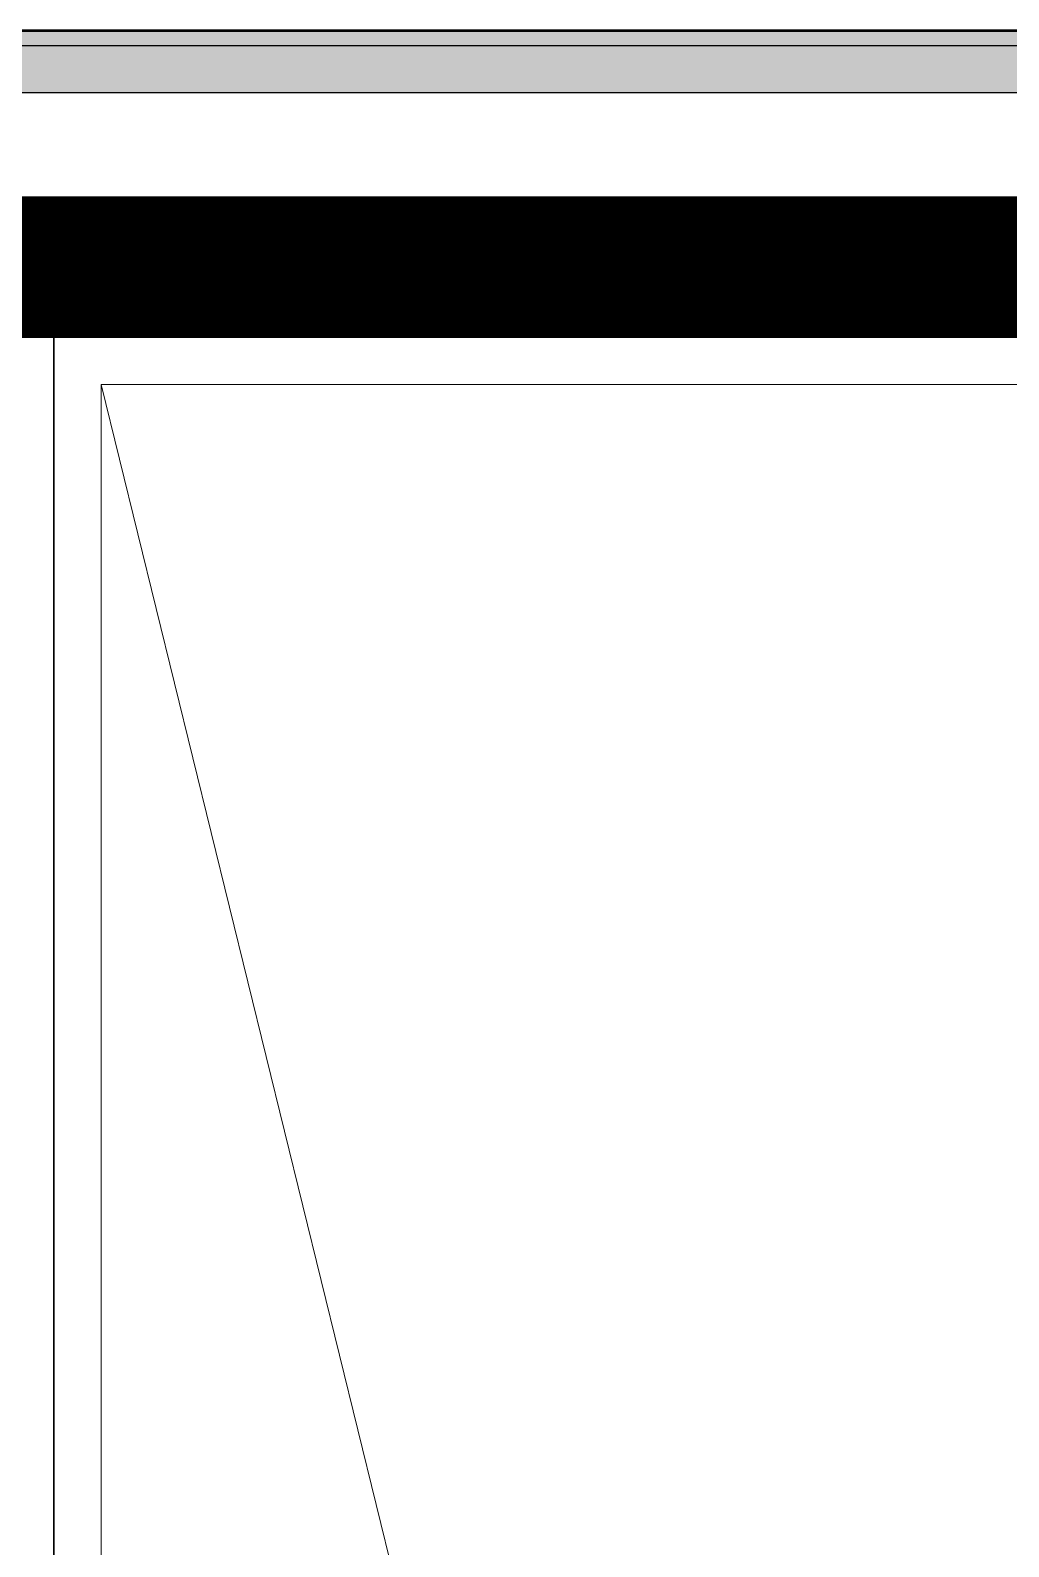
# Model space of a CAD drawing. Header units: millimetres. Extents: x 3546612 to 5615882, y 547008 to 3162891.
# Drawn here: x 5406575 to 5408648, y 2455156 to 2458368 of the extents above; entities that cross this region are included whole.
import ezdxf

# ---------------------------------------------------------------- set-up
doc = ezdxf.new("R2010")
doc.units = ezdxf.units.MM
for name, color, linetype in [('HEB-Angle joint', 1, 'Continuous'), ('XR-평면도$0$A-ELEV-PATT', 9, 'Continuous'), ('XR-평면도$0$Parking_화물', 9, 'Continuous')]:
    doc.layers.add(name, color=color, linetype=linetype)
doc.layers.add('XR-평면도$0$A-ELEV-LIN3', color=9, linetype='Continuous', lineweight=18)

# ---------------------------------------------------------------- blocks, each defined once
blk = doc.blocks.new('XR-평면도$0$주차구획_1')
at = {"layer": 'XR-평면도$0$A-ELEV-LIN3'}
blk.add_line((-5900, 1450), (5900, -1450), dxfattribs=at)
blk.add_lwpolyline([(-5900, 1450), (5900, 1450), (5900, -1450), (-5900, -1450)], close=True, dxfattribs=at)
at = {"layer": 'XR-평면도$0$Parking_화물'}
blk.add_lwpolyline([(-6000, 1550), (6000, 1550), (6000, -1550), (-6000, -1550)], close=True, dxfattribs=at)
blk = doc.blocks.new('XR-평면도$0$화물주차구획_1F(210411)')
at = {"xscale": -1.000000000000001}
for p in [(12150544, 792213.4), (12150544, 789113.4)]:
    blk.add_blockref('XR-평면도$0$주차구획_1', p, dxfattribs=at)
blk = doc.blocks.new('XR-평면도$0$스크린+범퍼_기준층(도크레밸러)')
at = {"layer": 'XR-평면도$0$A-ELEV-PATT', "ltscale": 0.002}
h = blk.add_hatch(dxfattribs=at)
h.set_pattern_fill('AR-HBONE', color=256, scale=0.1, angle=450, style=0)
h.set_pattern_definition([(135, (-50954683.464, -21380461.164), (-14.3684097937, 2e-14), [30.48, -10.16]), (225, (-50954690.648, -21380453.98), (-14.3684097937, 2e-14), [30.48, -10.16])])
h.paths.add_polyline_path([(32, -6602), (2, -6602), (2, -10398), (32, -10398)])
h = blk.add_hatch(dxfattribs=at)
h.set_pattern_fill('AR-SAND', color=256, angle=450, style=0)
h.set_pattern_definition([(127.5, (-50954928.292, -21381394.81), (-48.941323733, -1.600031296), [0, -38.608, 0, -43.18, 0, -41.275]), (97.5, (-50954928.29, -21381394.81), (-71.68251006, 44.95232831), [0, -20.828, 0, -34.798, 0, -13.335]), (57.5, (-50954928.292, -21381426.05), (-0.143718468, 79.099237024), [0, -12.7, 0, -45.72, 0, -59.69]), (47.5, (-50954928.29, -21381426.05), (-22.292932326, 76.35564525), [0, -6.35, 0, -29.972, 0, -34.29])])
edge = h.paths.add_edge_path()
edge.add_line((123.7, -6602), (32, -6602))
edge.add_line((32, -6602), (32, -10398))
edge.add_line((32, -10398), (123.7, -10398))
edge.add_arc((123.7, -10389.7), 8.33, 270, 360)
edge.add_line((132, -10389.7), (132, -6610.3))
edge.add_arc((123.7, -6610.3), 8.33, 360, 450)
at = {"layer": 'XR-평면도$0$A-ELEV-LIN3'}
blk.add_line((0, -6600), (0, -10400), dxfattribs=at)
at = {"layer": 'XR-평면도$0$A-ELEV-LIN3', "linetype": 'Continuous'}
blk.add_lwpolyline([(408.8, -619.5), (408.8, -10380.5), (391.3, -10380.5), (391.3, -619.5)], dxfattribs=at)
at = {"layer": 'XR-평면도$0$A-ELEV-PATT'}
for p, q in [((32, -6602), (32, -10398)), ((132, -6610.3), (132, -10389.7))]:
    blk.add_line(p, q, dxfattribs=at)
at = {"layer": 'XR-평면도$0$A-ELEV-PATT', "ltscale": 0.002}
blk.add_lwpolyline([(52, -10398), (52, -10400), (0, -10400), (0, -6600), (52, -6600), (52, -6602), (2, -6602), (2, -10398)], close=True, dxfattribs=at)
at = {"layer": 'XR-평면도$0$A-ELEV-PATT'}
blk.add_lwpolyline([(32, -6602), (2, -6602), (2, -10398), (32, -10398)], dxfattribs=at)

msp = doc.modelspace()

# ---------------------------------------------------------------- linework, layer by layer
at = {"layer": 'HEB-Angle joint', "const_width": 300}
msp.add_lwpolyline([(5427097.8, 2494208), (5427097.8, 2457865.6), (5406075, 2457865.6), (5406075.1, 2461367.6), (5404075, 2461367.6), (5404075.1, 2457861.6), (5399575, 2457861.6), (5399575, 2491367.6), (5388575, 2491367.6), (5388575, 2494208), (5427097.8, 2494234)], dxfattribs=at)
at = {"layer": 'XR-평면도$0$A-ELEV-LIN3'}
for points in [[(5363175, 2444567.6), (5364575, 2444567.6), (5364575, 2445467.6), (5377025, 2445467.6), (5377025, 2444867.6), (5378125, 2444867.6), (5378125, 2446367.6), (5377025, 2446367.6), (5377025, 2457867.6), (5433125, 2457867.6), (5433125, 2446367.6), (5432025, 2446367.6), (5432025, 2444867.6), (5433125, 2444867.6), (5433125, 2445467.6), (5443025, 2445467.6)], [(5363175, 2445967.6), (5363175, 2444567.6), (5364575, 2444567.6), (5364575, 2445467.6), (5377025, 2445467.6), (5377025, 2444867.6), (5378125, 2444867.6), (5378125, 2446367.6), (5377025, 2446367.6), (5377025, 2457867.6), (5433125, 2457867.6)], [(5363175, 2445967.6), (5363175, 2444567.6), (5364575, 2444567.6), (5364575, 2445467.6), (5377025, 2445467.6), (5377025, 2444867.6), (5378125, 2444867.6), (5378125, 2446367.6), (5377025, 2446367.6), (5377025, 2457867.6), (5433125, 2457867.6)], [(5363075, 2444467.6), (5364675, 2444467.6), (5364675, 2445367.6), (5376925, 2445367.6), (5376925, 2444767.6), (5378225, 2444767.6), (5378225, 2446467.6), (5377125, 2446467.6), (5377125, 2457767.6), (5433025, 2457767.6), (5433025, 2446467.6), (5431925, 2446467.6), (5431925, 2444767.6), (5433225, 2444767.6)], [(5363075, 2444467.6), (5364675, 2444467.6), (5364675, 2445367.6), (5376925, 2445367.6), (5376925, 2444767.6), (5378225, 2444767.6), (5378225, 2446467.6), (5377125, 2446467.6), (5377125, 2457767.6), (5433025, 2457767.6), (5433025, 2446467.6), (5431925, 2446467.6), (5431925, 2444767.6), (5433225, 2444767.6)], [(5363075, 2444467.6), (5364675, 2444467.6), (5364675, 2445367.6), (5376925, 2445367.6), (5376925, 2444767.6), (5378225, 2444767.6), (5378225, 2446467.6), (5377125, 2446467.6), (5377125, 2457767.6), (5433025, 2457767.6), (5433025, 2446467.6), (5431925, 2446467.6), (5431925, 2444767.6), (5433225, 2444767.6)]]:
    msp.add_lwpolyline(points, dxfattribs=at)

# ---------------------------------------------------------------- block references
at = {"xscale": -1, "rotation": 90}
msp.add_blockref('XR-평면도$0$스크린+범퍼_기준층(도크레밸러)', (5399575, 2458367.6), dxfattribs=at)
msp.add_blockref('XR-평면도$0$스크린+범퍼_기준층(도크레밸러)', (5399575, 2458367.6), dxfattribs=at)
msp.add_blockref('XR-평면도$0$스크린+범퍼_기준층(도크레밸러)', (5399575, 2458367.6), dxfattribs=at)
at = {"color": 2, "rotation": 90}
msp.add_blockref('XR-평면도$0$화물주차구획_1F(210411)', (6197288.4, -9698826.4), dxfattribs=at)
msp.add_blockref('XR-평면도$0$화물주차구획_1F(210411)', (6197288.4, -9698826.4), dxfattribs=at)
msp.add_blockref('XR-평면도$0$화물주차구획_1F(210411)', (6197288.4, -9698826.4), dxfattribs=at)

doc.saveas('drawing.dxf')
